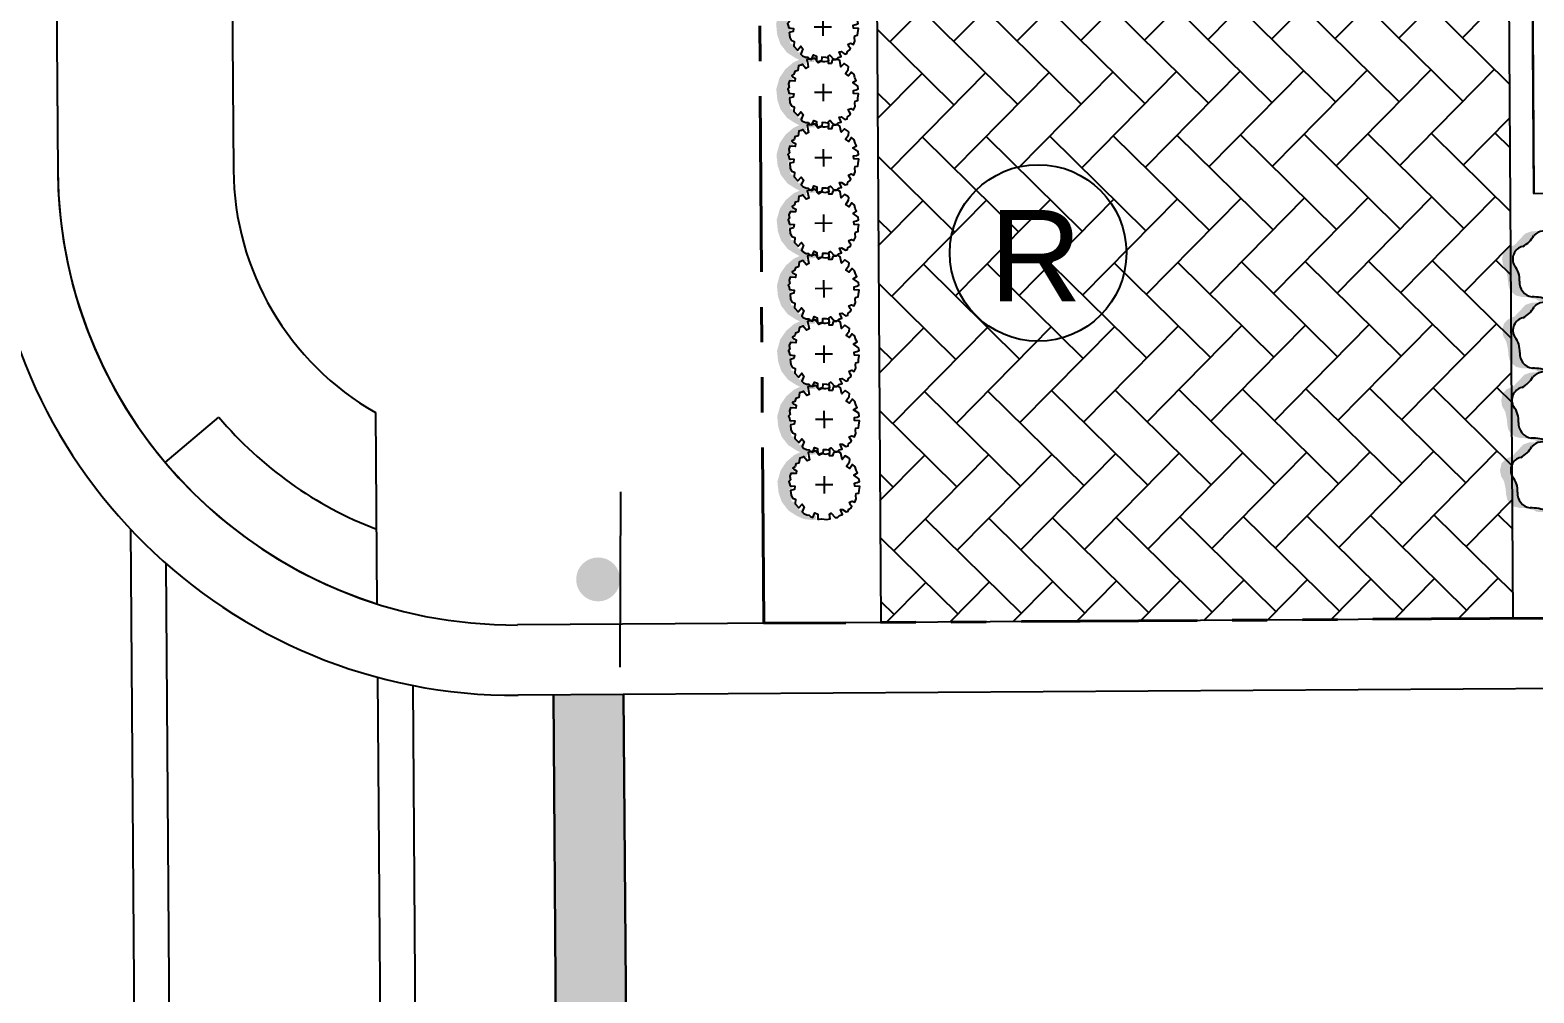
# Model space of a CAD drawing. Header units: feet. Extents: x 919634 to 928945, y 707022 to 708026.
# Drawn here: x 920232.38 to 920275.17, y 707491.81 to 707519.2 of the extents above; entities that cross this region are included whole.
import ezdxf
from ezdxf.enums import TextEntityAlignment as Align

# ---------------------------------------------------------------- set-up
doc = ezdxf.new("R2010")
doc.units = ezdxf.units.FT
doc.header["$LTSCALE"] = 20
doc.header["$MEASUREMENT"] = 0
doc.linetypes.add('Site Plan$0$PHANTOM2', pattern=[1.25, 0.625, -0.125, 0.125, -0.125, 0.125, -0.125])
for name, color, linetype in [('-u-site-xref', 7, 'Continuous'), ('Site Plan$0$-u-site-bldg_interior', 252, 'Continuous'), ('Site Plan$0$SP-LOT PAVERS', 254, 'Continuous'), ('Site Plan$0$SP-PARKING DESIGNATION', 254, 'Continuous'), ('Site Plan$0$SP-PAVERS-BANDS', 251, 'Continuous'), ('Site Plan$0$SP-SIGNAGE', 4, 'Continuous'), ('x-RL TH5-LP Block$0$LK-SHRB-035M', 253, 'Continuous'), ('x-RL TH5-LP Block$0$LK-SHRB-TRNK', 253, 'Continuous'), ('x-RL TH5-LP Block$0$LP-SHRB', 253, 'Continuous')]:
    doc.layers.add(name, color=color, linetype=linetype)
for name, color, linetype, lineweight in [('Site Plan$0$SP-CURB', 3, 'Continuous', 25), ('Site Plan$0$SP-LOT LINES', 252, 'Site Plan$0$PHANTOM2', 40), ('Site Plan$0$SP-PAVEMENT MARKINGS', 252, 'Continuous', 30), ('Site Plan$0$SP-SIDEWALK', 2, 'Continuous', 25), ('SP-BUILDING-FOOTPRINT', 1, 'Continuous', 25)]:
    doc.layers.add(name, color=color, linetype=linetype, lineweight=lineweight)
doc.layers.add('x-RL TH5-LP Block$0$LK-SHRB-SHAD', color=253, linetype='Continuous', plot=False)
doc.layers.get('-u-site-xref').off()
doc.styles.add('Site Plan$0$ARIAL', font='arial.ttf')

# ---------------------------------------------------------------- blocks, each defined once
blk = doc.blocks.new('Site Plan')
at = {"layer": 'Site Plan$0$SP-LOT PAVERS'}
h = blk.add_hatch(dxfattribs=at)
h.set_pattern_fill('AR-HBONE', color=256, scale=0.32, angle=-89.5818)
h.set_pattern_definition([(315.41821785, (4.9999, 0.033), (1.810145137, 0.013212988), [3.84, -1.28]), (45.41821785, (5.9116, -0.8655), (1.810145137, 0.013212988), [3.84, -1.28])])
h.paths.add_polyline_path([(920253.789, 707522.327), (920256.455, 707522.344), (920256.586, 707502.345), (920274.586, 707502.462), (920274.455, 707522.455), (920264.455, 707522.405), (920264.431, 707526.165), (920257.764, 707526.122), (920257.685, 707538.29), (920264.351, 707538.334), (920264.323, 707542.667), (920253.657, 707542.597)])
at = {"layer": 'Site Plan$0$SP-PAVEMENT MARKINGS'}
h = blk.add_hatch(color=256, dxfattribs=at)
h.dxf.hatch_style = 1
edge = h.paths.add_edge_path()
edge.add_line((920247.267, 707500.281), (920247.333, 707490.255))
edge.add_line((920247.333, 707490.255), (920249.341, 707490.27))
edge.add_line((920249.341, 707490.27), (920249.267, 707500.301))
edge.add_arc((920246.811, 707646.535), 146.254, 270.17886, 270.96238, ccw=False)
at = {"layer": 'Site Plan$0$SP-SIGNAGE'}
h = blk.add_hatch(color=256, dxfattribs=at)
edge = h.paths.add_edge_path()
edge.add_arc((920248.542, 707503.572), 0.625, 449.8344, 809.8344)
at = {"layer": 'Site Plan$0$-u-site-bldg_interior'}
blk.add_line((920275.173, 707514.55, 0), (920275.122, 707522.475, 0), dxfattribs=at)
at = {"layer": 'Site Plan$0$SP-CURB'}
for p, q in [((920232.682, 707581.281), (920233.164, 707515.179)), ((920476.013, 707503.779), (920246.249, 707502.275)), ((920476.026, 707501.78), (920246.262, 707500.275))]:
    blk.add_line(p, q, dxfattribs=at)
for radius in [15, 13]:
    blk.add_arc((920246.164, 707515.274), radius, 180.4182, 270.3753, dxfattribs=at)
at = {"layer": 'Site Plan$0$SP-LOT LINES', "ltscale": 0.4, "elevation": 0}
blk.add_lwpolyline([(920252.639, 707596.321), (920274.972, 707596.467), (920275.586, 707502.469), (920253.253, 707502.323)], close=True, dxfattribs=at)
at = {"layer": 'Site Plan$0$SP-PARKING DESIGNATION'}
blk.add_circle((920261.063, 707512.862), 2.511, dxfattribs=at)
at = {"layer": 'Site Plan$0$SP-PAVEMENT MARKINGS'}
for p, q in [((920253.253, 707502.323, 0), (920253.253, 707502.321, 0)), ((920247.267, 707500.281, 0), (920247.34, 707490.275, 0)), ((920249.267, 707500.301, 0), (920249.34, 707490.288, 0))]:
    blk.add_line(p, q, dxfattribs=at)
at = {"layer": 'Site Plan$0$SP-PAVERS-BANDS'}
for p, q in [((920235.233, 707505.003, 0), (920235.497, 707468.743, 0)), ((920236.24, 707504.026, 0), (920236.487, 707470.187, 0)), ((920242.264, 707500.79, 0), (920242.445, 707475.947, 0)), ((920243.265, 707500.557, 0), (920243.44, 707476.596, 0))]:
    blk.add_line(p, q, dxfattribs=at)
at = {"layer": 'Site Plan$0$SP-SIDEWALK'}
for p, q in [((920232.573, 707596.187), (920233.164, 707515.179)), ((920237.573, 707596.22), (920238.164, 707515.216)), ((920274.586, 707502.462, 0), (920274.455, 707522.473, 0)), ((920256.455, 707522.344, 0), (920256.586, 707502.345, 0)), ((920236.219, 707506.902, 0), (920237.749, 707508.19)), ((920242.209, 707508.32, 0), (920242.248, 707502.878, 0))]:
    blk.add_line(p, q, dxfattribs=at)
for radius, start, end in [(8, 180.4182, 240.3695), (13, 180.4182, 252.4707), (11, 220.0927, 249.0616)]:
    blk.add_arc((920246.164, 707515.274), radius, start, end, dxfattribs=at)
at = {"layer": 'Site Plan$0$SP-SIGNAGE'}
blk.add_line((920249.174, 707506.067), (920249.159, 707501.072), dxfattribs=at)
at = {"layer": 'Site Plan$0$SP-PARKING DESIGNATION', "style": 'Site Plan$0$ARIAL'}
blk.add_text('R', height=2.6, dxfattribs=at).set_placement((920260.995, 707511.483, 0), align=Align.CENTER)
blk = doc.blocks.new('x-RL TH5-LP Block$0$SHRUB-LRG-241')
at = {"layer": 'x-RL TH5-LP Block$0$LK-SHRB-SHAD'}
blk.add_hatch(color=256, dxfattribs=at).paths.add_polyline_path([(0.079, 0.498), (0.186, 0.506), (0.301, 0.491), (0.399, 0.446), (0.521, 0.367), (0.616, 0.243), (0.662, 0.107), (0.677, -0.052), (0.629, -0.217), (0.545, -0.339), (0.429, -0.437), (0.329, -0.482), (0.208, -0.508), (0.129, -0.51), (0.06, -0.5), (0.151, -0.489), (0.16, -0.467), (0.238, -0.458), (0.251, -0.432), (0.242, -0.402), (0.258, -0.404), (0.292, -0.419), (0.327, -0.395), (0.364, -0.354), (0.382, -0.321), (0.423, -0.278), (0.434, -0.256), (0.466, -0.245), (0.458, -0.215), (0.432, -0.198), (0.436, -0.187), (0.488, -0.174), (0.497, -0.141), (0.492, -0.078), (0.516, -0.052), (0.506, -0.017), (0.506, 0.026), (0.464, 0.026), (0.464, 0.046), (0.51, 0.063), (0.486, 0.148), (0.473, 0.237), (0.445, 0.239), (0.416, 0.293), (0.384, 0.3), (0.36, 0.369), (0.325, 0.35), (0.316, 0.361), (0.329, 0.391), (0.273, 0.433), (0.223, 0.437), (0.197, 0.463), (0.162, 0.476), (0.134, 0.437), (0.121, 0.452), (0.129, 0.498)])
at = {"layer": 'x-RL TH5-LP Block$0$LK-SHRB-035M'}
blk.add_lwpolyline([(-0.025, 0.499), (-0.082, 0.489), (-0.082, 0.489), (-0.082, 0.489), (-0.074, 0.425), (-0.099, 0.408), (-0.154, 0.47), (-0.187, 0.47), (-0.216, 0.442), (-0.26, 0.429), (-0.231, 0.359), (-0.26, 0.356), (-0.314, 0.393), (-0.345, 0.383), (-0.352, 0.354), (-0.387, 0.332), (-0.395, 0.31), (-0.38, 0.288), (-0.363, 0.251), (-0.403, 0.236), (-0.439, 0.253), (-0.461, 0.205), (-0.456, 0.156), (-0.461, 0.129), (-0.5, 0.121), (-0.503, 0.085), (-0.513, 0.024), (-0.442, 0.019), (-0.439, -0.025), (-0.478, -0.033), (-0.509, -0.047), (-0.503, -0.087), (-0.429, -0.14), (-0.481, -0.172), (-0.461, -0.211), (-0.449, -0.258), (-0.412, -0.292), (-0.371, -0.236), (-0.324, -0.27), (-0.366, -0.331), (-0.371, -0.368), (-0.351, -0.388), (-0.307, -0.417), (-0.26, -0.368), (-0.243, -0.459), (-0.221, -0.473), (-0.158, -0.481), (-0.136, -0.466), (-0.123, -0.42), (-0.079, -0.42), (-0.082, -0.498), (-0.042, -0.508), (0.014, -0.51), (0.019, -0.454), (0.07, -0.429), (0.122, -0.495), (0.161, -0.481), (0.207, -0.481), (0.232, -0.473), (0.22, -0.415), (0.212, -0.366), (0.247, -0.349), (0.3, -0.412), (0.319, -0.399), (0.352, -0.388), (0.364, -0.319), (0.408, -0.307), (0.42, -0.266), (0.453, -0.248), (0.438, -0.229), (0.401, -0.209), (0.406, -0.167), (0.483, -0.171), (0.499, -0.128), (0.49, -0.077), (0.512, -0.053), (0.501, -0.025), (0.494, 0.009), (0.425, 0.016), (0.433, 0.063), (0.487, 0.075), (0.481, 0.146), (0.46, 0.188), (0.418, 0.205), (0.423, 0.273), (0.369, 0.33), (0.322, 0.276), (0.322, 0.276), (0.291, 0.315), (0.291, 0.315), (0.321, 0.389), (0.299, 0.413), (0.255, 0.433), (0.22, 0.435), (0.203, 0.457), (0.166, 0.469), (0.139, 0.403), (0.097, 0.42), (0.095, 0.494), (0.078, 0.497), (0.041, 0.488), (0.003, 0.497)], close=True, dxfattribs=at)
at = {"layer": 'x-RL TH5-LP Block$0$LK-SHRB-TRNK'}
for p, q in [((-0.125, 0), (0.125, 0)), ((0, -0.125), (0, 0.125))]:
    blk.add_line(p, q, dxfattribs=at)
blk = doc.blocks.new('x-RL TH5-LP Block$0$SHRUB-LRG-003')
at = {"layer": 'x-RL TH5-LP Block$0$LK-SHRB-SHAD'}
blk.add_hatch(color=256, dxfattribs=at).paths.add_polyline_path([(0.582, 0.329), (0.547, 0.38), (0.489, 0.43), (0.401, 0.452), (0.321, 0.454), (0.286, 0.459), (0.256, 0.469), (0.249, 0.472), (0.189, 0.487), (0.159, 0.507), (0.119, 0.512), (0.102, 0.514), (0.072, 0.514), (0.007, 0.502), (0.083, 0.473, 0.064865), (0.248, 0.453, -0.006063), (0.253, 0.452), (0.256, 0.452), (0.259, 0.451, -0.129877), (0.359, 0.401), (0.368, 0.395), (0.413, 0.343), (0.418, 0.317, -0.111102), (0.432, 0.222, 0.003609), (0.432, 0.217), (0.442, 0.112, 0.012019), (0.446, 0.097), (0.483, 0.029), (0.497, 0.001, 0.007064), (0.503, -0.006, -0.048801), (0.518, -0.04), (0.525, -0.053), (0.525, -0.065, -0.097938), (0.525, -0.14), (0.525, -0.158), (0.516, -0.172, -0.107658), (0.471, -0.24), (0.458, -0.26), (0.371, -0.292), (0.269, -0.367), (0.214, -0.451), (0.144, -0.501), (0.186, -0.511), (0.259, -0.506), (0.345, -0.476), (0.411, -0.404), (0.5, -0.312), (0.607, -0.262), (0.662, -0.202), (0.685, -0.106), (0.672, -0.018), (0.627, 0.061), (0.605, 0.166), (0.597, 0.263)])
at = {"layer": 'x-RL TH5-LP Block$0$LK-SHRB-035M'}
for centre, radius, start, end in [((-0.084, 0.274), 0.241, 69.6603, 159.1137), ((0.242, 1.096), 0.643, 247.9485, 270.591), ((0.214, 0.237), 0.219, 356.1089, 80.9259), ((-0.344, 0.086), 0.18, 113.509, 209.6004), ((-0.487, 0.427), 0.191, 291.9961, 339.2866), ((0.747, 0.194), 0.316, 175.0254, 219.3558), ((-0.658, -0.144), 0.211, 348.5774, 41.8886), ((-0.265, -0.22), 0.189, 169.6437, 258.5101), ((0.337, -0.102), 0.192, 283.2701, 30.1865), ((-0.277, -0.749), 0.345, 48.5313, 94.3414), ((0.586, -0.664), 0.429, 119.013, 149.3179), ((0.054, -0.29), 0.225, 242.861, 316.3019)]:
    blk.add_arc(centre, radius, start, end, dxfattribs=at)
at = {"layer": 'x-RL TH5-LP Block$0$LK-SHRB-TRNK', "const_width": 0.0375}
blk.add_lwpolyline([(-0.019, 0, 1), (0.019, 0, 1)], format="xyb", close=True, dxfattribs=at)
blk = doc.blocks.new('x-RL TH5-LP Block', base_point=(1241.699, -211.829))
at = {"layer": 'x-RL TH5-LP Block$0$LP-SHRB'}
for name, p, xscale, yscale, zscale in [('x-RL TH5-LP Block$0$SHRUB-LRG-003', (1330.049, -121.848), 1.941173180313067, 1.941173180313067, 1.941173180313067), ('x-RL TH5-LP Block$0$SHRUB-LRG-241', (1350.613, -121.754), 1.966899649314303, 1.966899649314303, 2.185089498506832), ('x-RL TH5-LP Block$0$SHRUB-LRG-241', (1350.607, -123.615), 1.966899649314303, 1.966899649314303, 1.966899649314303), ('x-RL TH5-LP Block$0$SHRUB-LRG-003', (1330.003, -123.835), 1.941173180313067, 1.941173180313067, 1.941173180313067), ('x-RL TH5-LP Block$0$SHRUB-LRG-241', (1350.6, -125.477), 1.966899649314303, 1.966899649314303, 1.966899649314303), ('x-RL TH5-LP Block$0$SHRUB-LRG-003', (1329.958, -125.822), 1.941173180313067, 1.941173180313067, 2.426466475391333), ('x-RL TH5-LP Block$0$SHRUB-LRG-241', (1350.593, -127.338), 1.966899649314303, 1.966899649314303, 1.966899649314303), ('x-RL TH5-LP Block$0$SHRUB-LRG-003', (1329.952, -127.852), 1.941173180313067, 1.941173180313067, 2.426466475391333), ('x-RL TH5-LP Block$0$SHRUB-LRG-241', (1350.586, -129.199), 1.966899649314303, 1.966899649314303, 1.966899649314303), ('x-RL TH5-LP Block$0$SHRUB-LRG-241', (1350.579, -131.061), 1.966899649314303, 1.966899649314303, 1.966899649314303), ('x-RL TH5-LP Block$0$SHRUB-LRG-241', (1350.573, -132.922), 1.966899649314303, 1.966899649314303, 1.966899649314303), ('x-RL TH5-LP Block$0$SHRUB-LRG-241', (1350.566, -134.783), 1.966899649314303, 1.966899649314303, 1.966899649314303)]:
    blk.add_blockref(name, p, dxfattribs=dict(at, xscale=xscale, yscale=yscale, zscale=zscale))

msp = doc.modelspace()

# ---------------------------------------------------------------- block references
at = {"layer": '-u-site-xref'}
msp.add_blockref('Site Plan', (0, 0), dxfattribs=at)

# ---------------------------------------------------------------- next in the draw order: linework, layer by layer
at = {"layer": 'SP-BUILDING-FOOTPRINT', "elevation": 0}
msp.add_lwpolyline([(920252.767, 707576.759), (920252.99, 707542.593), (920264.323, 707542.667), (920264.455, 707522.408), (920275.122, 707522.475), (920275.173, 707514.55), (920286.507, 707514.624), (920286.374, 707534.873), (920297.041, 707534.943), (920297.121, 707522.57), (920308.455, 707522.644), (920308.322, 707542.894), (920318.989, 707542.963), (920319.04, 707535.086)], dxfattribs=at)

# ---------------------------------------------------------------- next in the draw order: block references
at = {"layer": '-u-site-xref', "rotation": 180.3738798165759}
msp.add_blockref('x-RL TH5-LP Block', (920363.301, 707597.044, 0), dxfattribs=at)

doc.saveas('drawing.dxf')
